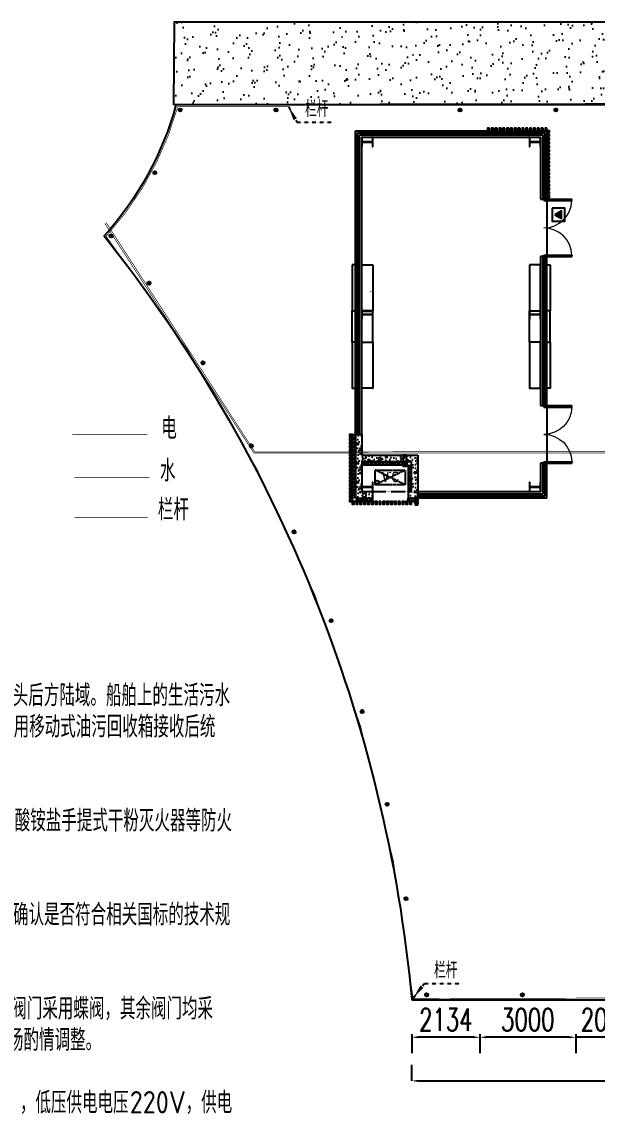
# Model space of a CAD drawing. Extents: x -89702 to 926017, y -610001 to -56924.
# Drawn here: x 417968 to 435988, y -134300 to -100125 of the extents above; entities that cross this region are included whole.
import ezdxf
from ezdxf.enums import TextEntityAlignment as Align

# ---------------------------------------------------------------- set-up
doc = ezdxf.new("R2010")
doc.units = 0
doc.header["$LTSCALE"] = 10
doc.header["$MEASUREMENT"] = 0
for name, pattern in [('ACAD_ISO14W100', [24, 12, -3, 0, -3, 0, -3, 0, -3]), ('CENTERX2', [4, 2.5, -0.5, 0.5, -0.5]), ('DASH', [0.35, 0.25, -0.1])]:
    doc.linetypes.add(name, pattern=pattern)
for name, color, linetype in [('0ＪＺ－面层线', 151, 'Continuous'), ('A_SMAL', 190, 'Continuous'), ('A_STAIR', 2, 'Continuous'), ('COLUMN', 9, 'Continuous'), ('CURTWALL', 4, 'Continuous'), ('DIM_LEAD', 3, 'Continuous'), ('DIM_SYMB', 3, 'Continuous'), ('L-TEXT文字标注', 7, 'Continuous'), ('PUB_HATCH', 8, 'Continuous'), ('PUB_STRM', 4, 'Continuous'), ('PUB_TEXT', 7, 'Continuous'), ('REDL-CTRL', 6, 'DASH'), ('SURFACE', 6, 'Continuous'), ('W-PLASTIC_RAILINGS塑木栏杆', 6, 'Continuous'), ('W-REVETMENT驳岸', 251, 'Continuous'), ('W-STEEL_FRAME钢架', 3, 'Continuous'), ('WALL', 9, 'Continuous'), ('WINDOW', 4, 'Continuous'), ('消防救援标志', 1, 'Continuous')]:
    doc.layers.add(name, color=color, linetype=linetype)
doc.styles.add('_SIMPLEX', font='SIMPLEX.shx', dxfattribs={"width": 0.7, "bigfont": 'hzdx.shx'})
doc.styles.add('_TCH_DIM', font='SIMPLEX', dxfattribs={"bigfont": 'GBCBIG'})
doc.styles.get("Standard").update_dxf_attribs({"font": 'gbenor.shx', "bigfont": 'gbcbig.shx'})
doc.styles.add('STANDARD_T3', font='simplex.shx', dxfattribs={"width": 0.7, "bigfont": 'gbcbig.shx'})
doc.linetypes.add('FENCELINE2', pattern='A,0.25,-0.1,[132,ltypeshp.shx,S=0.1,R=0,X=-0.1,Y=0],-0.1,1', length=1.45)
doc.dimstyles.new('W&&200', dxfattribs={"dimtxt": 700, "dimasz": 200, "dimexe": 500, "dimexo": 600, "dimgap": 200, "dimtad": 1, "dimdec": 0, "dimzin": 0, "dimdsep": 46, "dimtxsty": 'STANDARD_T3', "dimcen": 0.09, "dimclrd": 1, "dimclre": 1, "dimclrt": 7, "dimazin": 2, "dimtfac": 1, "dimtdec": 0, "dimtix": 1, "dimtmove": 2, "dimatfit": 3, "dimfxl": 0, "dimtolj": 1, "dimtzin": 0, "dimarcsym": 0})
pattern_1 = [(45, (-84777.5, -6858.65), (-88.38835, 88.38835), []), (45, (-84718.58, -6858.65), (-88.38835, 88.38835), [])]
pattern_2 = [(0, (-84600.5, -7041.65), (300, 600), [0, -600]), (0, (-84951.5, -7122.65), (300, 600), [0, -600]), (0, (-84756.5, -7128.65), (300, 600), [0, -600]), (0, (-84543.5, -6951.65), (300, 600), [0, -600]), (0, (-84792.5, -7158.65), (300, 600), [0, -600]), (0, (-84483.5, -6573.65), (300, 600), [0, -600]), (0, (-84666.5, -6621.65), (300, 600), [0, -600]), (0, (-84570.5, -6696.65), (300, 600), [0, -600]), (0, (-85059.5, -6708.65), (300, 600), [0, -600]), (0, (-84765.5, -6735.65), (300, 600), [0, -600]), (0, (-84879.5, -6888.65), (300, 600), [0, -600]), (0, (-84873.5, -7113.65), (300, 600), [0, -600]), (0, (-84648.5, -7137.65), (300, 600), [0, -600]), (0, (-84483.5, -6873.65), (300, 600), [0, -600]), (0, (-85044.5, -6966.65), (300, 600), [0, -600]), (0, (-84993.5, -6864.65), (300, 600), [0, -600]), (0, (-84759.5, -6906.65), (300, 600), [0, -600]), (0, (-84843.5, -6993.65), (300, 600), [0, -600]), (0, (-84891.5, -6795.65), (300, 600), [0, -600]), (0, (-84816.5, -6570.65), (300, 600), [0, -600]), (0, (-85020.5, -7092.65), (300, 600), [0, -600]), (0, (-84690.5, -6693.65), (300, 600), [0, -600]), (0, (-84969.5, -6684.65), (300, 600), [0, -600]), (0, (-85017.5, -6606.65), (300, 600), [0, -600]), (130.601294, (-84520.36, -6761.512), (-1499.999983, 1800.000008), [26.3416, -11037.111]), (18.43495, (-84563.22, -6750.08), (1499.99999, 600), [27.1052, -3767.628]), (90, (-84563.22, -6775.8), (300, 600), [25.7143, -1174.2857]), (161.56505, (-84537.5, -6784.37), (-1500.00001, 599.99996), [27.1052, -3767.628]), (53.1301, (-84537.5, -6784.37), (300, 600), [28.5714, -2971.4285]), (135, (-84514.65, -7090.08), (-300.00004, 599.99996), [24.2437, -1672.8126]), (45, (-84548.93, -7090.08), (300, 600), [24.2437, -1672.8126]), (135, (-84531.8, -7107.23), (-300.00004, 599.99996), [24.2437, -1672.8126]), (45, (-84531.8, -7107.23), (300, 600), [24.2437, -1672.8126]), (116.56505, (-84803.2, -6687.2), (-5e-05, 1200), [31.944, -638.8765]), (180, (-84817.5, -6658.65), (-300, 600), [34.2857, -565.7142]), (63.43495, (-84866.1, -6687.2), (3e-06, 1200), [31.944, -638.8765]), (116.56505, (-84851.8, -6715.8), (-5e-05, 1200), [31.944, -638.8765]), (0, (-84851.8, -6715.8), (300, 600), [34.2857, -565.7142]), (63.43495, (-84817.5, -6715.8), (3e-06, 1200), [31.944, -638.8765]), (107.102728, (-84577.504, -6890.083), (-899.9999656, 3000.000005), [38.8613, -16282.9025]), (143.972626, (-84588.933, -6852.94), (-5699.999928, 4199.999995), [38.8613, -8122.02]), (180, (-84620.36, -6830.1), (-300, 600), [37.143, -562.857]), (36.027373, (-84688.933, -6852.94), (5699.999958, 4199.999955), [38.8613, -8122.02]), (71.56505, (-84700.36, -6887.23), (900, 2999.99999), [36.1403, -3758.5928]), (107.102728, (-84688.933, -6924.37), (-899.9999656, 3000.000005), [38.8613, -16282.9025]), (143.972626, (-84657.504, -6947.226), (-5699.999928, 4199.999995), [38.8613, -8122.02]), (0, (-84657.5, -6947.2), (300, 600), [37.143, -562.857]), (36.027373, (-84620.36, -6947.226), (5699.999958, 4199.999955), [38.8613, -8122.02]), (71.56505, (-84588.93, -6924.37), (900, 2999.99999), [36.1403, -3758.5928]), (150.25512, (-84571.79, -6610.08), (-900, 599.99999), [23.035, -4814.3196]), (90, (-84591.8, -6621.5), (300, 600), [22.857, -1177.1427]), (29.74488, (-84591.79, -6621.51), (900, 600), [23.035, -4814.3196]), (116.56505, (-84711.8, -7035.8), (-5e-05, 1200), [31.944, -638.8765]), (168.69007, (-84726.075, -7007.226), (-2700.000002, 599.999985), [29.1373, -6089.6855]), (41.185925, (-84777.504, -7021.512), (7499.999955, 6599.999942), [30.372, -12725.802]), (90, (-84777.5, -7050.08), (300, 600), [28.5714, -1171.4285]), (138.814074, (-84754.647, -7070.083), (-7499.999867, 6600.000042), [30.372, -12725.802]), (16.699244, (-84754.647, -7070.083), (9899.9999255, 2999.999969), [29.8295, -12498.5375]), (60.945396, (-84726.075, -7061.512), (299.999999, 599.999995), [29.416, -12325.3395]), (109.983106, (-84963.218, -6784.37), (-1500.000006, 4199.999989), [33.442, -14012.1975]), (155.556045, (-84974.647, -6752.94), (-3900.000015, 1799.9999626), [34.523, -14465.1315]), (24.443955, (-85037.504, -6752.94), (3900.000002, 1799.999991), [34.523, -14465.1315]), (70.016893, (-85048.933, -6784.37), (1500.0000045, 4199.9999896), [33.442, -14012.1975]), (109.983106, (-85037.504, -6815.798), (-1500.000006, 4199.999989), [33.442, -14012.1975]), (160.01689, (-85006.075, -6827.226), (-1500, 599.999973), [33.442, -6989.3775]), (19.983107, (-85006.075, -6827.226), (1499.999992, 600), [33.442, -6989.3775]), (70.016893, (-84974.647, -6815.798), (1500.0000045, 4199.9999896), [33.442, -14012.1975]), (122.00538, (-84740.36, -6838.655), (-300.00004, 599.99997), [26.9542, -5633.434]), (18.43495, (-84780.36, -6824.37), (1499.99999, 600), [27.1052, -3767.628]), (90, (-84780.36, -6850.08), (300, 600), [25.7143, -1174.2857]), (161.56505, (-84754.65, -6858.655), (-1500.00001, 599.99996), [27.1052, -3767.628]), (54.46232, (-84754.647, -6858.655), (2099.999997, 2999.999996), [24.578, -10298.2115]), (116.56505, (-84914.65, -6984.37), (-5e-05, 1200), [31.944, -638.8765]), (180, (-84928.93, -6955.8), (-300, 600), [31.4286, -568.5714]), (59.036243, (-84977.504, -6984.37), (300, 599.999997), [33.3197, -6963.822]), (120.963756, (-84960.36, -7012.94), (-300.00004, 599.999972), [33.3197, -6963.822]), (0, (-84960.36, -7012.94), (300, 600), [31.4286, -568.5714]), (63.43495, (-84928.93, -7012.94), (3e-06, 1200), [31.944, -638.8765])]

# ---------------------------------------------------------------- blocks, each defined once
blk = doc.blocks.new('dimaideng')
for p, q in [((564094, -312860), (564168, -312927)), ((564165, -312857), (564096, -312930))]:
    blk.add_line(p, q)
blk.add_circle((564131, -312893), 50)
blk = doc.blocks.new('*U1232')
blk.add_blockref('dimaideng', (-564131, 312893))
blk = doc.blocks.new('*U1233')
at = {"color": 0, "linetype": 'ByBlock', "lineweight": -2, "transparency": 16777216}
for p in [(0, 3000), (0, 0)]:
    blk.add_blockref('*U1232', p, dxfattribs=at)
blk = doc.blocks.new('*U1236')
at = {"rotation": 268.3344565354122}
blk.add_blockref('dimaideng', (332231, 554781), dxfattribs=at)
blk = doc.blocks.new('*U1237')
at = {"color": 0, "linetype": 'ByBlock', "lineweight": -2, "transparency": 16777216}
for p, rotation in [((588036, -294132), 122.0978877411759), ((589545, -296724), 118.2938447066023), ((590878, -299411), 114.4898016720288), ((592030, -302181), 110.6857586374553), ((592996, -305020), 106.8817156028818), ((593771, -307918), 103.0776725683084), ((594353, -310860), 99.27362953373485), ((594737, -313835), 95.4695864991613)]:
    blk.add_blockref('*U1236', p, dxfattribs=dict(at, rotation=rotation))
blk = doc.blocks.new('*U1238')
at = {"rotation": 342.2776238431168}
blk.add_blockref('dimaideng', (-442054, 469704), dxfattribs=at)
blk = doc.blocks.new('*U1239')
at = {"color": 0, "linetype": 'ByBlock', "lineweight": -2, "transparency": 16777216}
for p, rotation in [((586515, -288079), 61.81616940258841), ((585141, -290040), 48.15472043347131)]:
    blk.add_blockref('*U1238', p, dxfattribs=dict(at, rotation=rotation))
blk = doc.blocks.new('*U1240')
at = {"rotation": 47.50915548798444}
blk.add_blockref('dimaideng', (-611778, -204631), dxfattribs=at)
blk = doc.blocks.new('*U1241')
at = {"color": 0, "linetype": 'ByBlock', "lineweight": -2, "transparency": 16777216}
for p in [(0, 0), (3000, 0)]:
    blk.add_blockref('*U1240', p, dxfattribs=at)
blk = doc.blocks.new('*U1224')
at = {"rotation": 47.50915548798444}
blk.add_blockref('dimaideng', (-611778, -204631), dxfattribs=at)
blk = doc.blocks.new('*U1225')
at = {"color": 0, "linetype": 'ByBlock', "lineweight": -2, "transparency": 16777216}
for p in [(0, 0), (3000, 0)]:
    blk.add_blockref('*U1224', p, dxfattribs=at)
blk = doc.blocks.new('消防救援窗标识')
at = {"layer": '消防救援标志'}
h = blk.add_hatch(color=98, dxfattribs=at)
h.dxf.hatch_style = 1
h.paths.add_polyline_path([(200, -80), (320, -288), (80, -288)])
blk.add_lwpolyline([(0, 0), (400, 0), (400, -400), (0, -400)], close=True, dxfattribs=at)
blk.add_lwpolyline([(200, -80), (320, -288), (80, -288), (200, -80)], dxfattribs=at)
blk = doc.blocks.new('1ac')
at = {"layer": 'A_SMAL', "linetype": 'DASH'}
for p, q in [((349525, -404975), (350700, -405550)), ((350700, -404975), (349525, -405550))]:
    blk.add_line(p, q, dxfattribs=at)
blk.add_lwpolyline([(349525, -404975), (349525, -405550), (350700, -405550), (350700, -404975)], close=True, dxfattribs=at)
at = {"layer": 'A_SMAL', "style": '_SIMPLEX', "width": 0.8}
blk.add_text('A.C', height=375, dxfattribs=at).set_placement((350449, -405280), align=Align.MIDDLE_RIGHT)
blk = doc.blocks.new('$DorLib2D$00000002')
for p, q in [((-0.5, 0), (-0.5, 0.4875)), ((-0.475, 0.4875), (-0.5, 0.4875)), ((-0.475, 0), (-0.475, 0.4875)), ((0.475, 0), (0.475, 0.4875)), ((0.475, 0.4875), (0.5, 0.4875)), ((0.5, 0), (0.5, 0.4875)), ((-0.5, 0), (-0.475, 0)), ((0.5, 0), (0.475, 0))]:
    blk.add_line(p, q)
at = {"lineweight": 13}
for centre, start, end in [((-0.4875, 0), 0, 88.53072), ((0.4875, 0), 91.46928, 180)]:
    blk.add_arc(centre, 0.4875, start, end, dxfattribs=at)
blk = doc.blocks.new('$LinePat$保温层')
at = {"color": 0}
for p, q in [((24, -24), (24, -56)), ((72, -56), (72, -24))]:
    blk.add_line(p, q, dxfattribs=at)
for centre, start, end in [((96, -24), 90, 180), ((0, -24), 0, 90), ((48, -56), 180, 0)]:
    blk.add_arc(centre, 24, start, end, dxfattribs=at)
blk = doc.blocks.new('房子')
at = {"layer": 'PUB_HATCH'}
h = blk.add_hatch(dxfattribs=at)
h.set_pattern_fill('加气混凝土', color=256, scale=50, style=0)
h.set_pattern_definition(pattern_2)
h.paths.add_polyline_path([(1250, 5867), (1250, 6000), (0, 6000), (200, 5800), (1150, 5800)])
h = blk.add_hatch(dxfattribs=at)
h.set_pattern_fill('加气混凝土', color=256, scale=50, style=0)
h.set_pattern_definition(pattern_2)
h.paths.add_polyline_path([(0, 6000), (0, 5450), (200, 5450), (200, 5800)])
h = blk.add_hatch(dxfattribs=at)
h.set_pattern_fill('加气混凝土', color=256, scale=50, style=0)
h.set_pattern_definition(pattern_2)
h.paths.add_polyline_path([(1250, 5867), (1150, 5800), (1150, 4250), (1350, 4050), (1350, 5800)])
h = blk.add_hatch(dxfattribs=at)
h.set_pattern_fill('加气混凝土', color=256, scale=50, style=0)
h.set_pattern_definition(pattern_2)
h.paths.add_polyline_path([(2000, 6000), (1250, 6000), (1250, 5867), (1350, 5800), (2000, 5800)])
h = blk.add_hatch(dxfattribs=at)
h.set_pattern_fill('金属', color=2, scale=50, style=0)
h.set_pattern_definition(pattern_1)
h.paths.add_polyline_path([(200, 5450), (500, 5450), (500, 5462), (359, 5462), (354, 5467), (354, 5783), (359, 5788), (500, 5788), (500, 5800), (200, 5800), (200, 5788), (341, 5788), (346, 5783), (346, 5467), (341, 5462), (200, 5462)])
h = blk.add_hatch(dxfattribs=at)
h.set_pattern_fill('金属', color=2, scale=50, style=0)
h.set_pattern_definition(pattern_1)
h.paths.add_polyline_path([(5600, 5450), (5900, 5450), (5900, 5462), (5759, 5462), (5754, 5467), (5754, 5783), (5759, 5788), (5900, 5788), (5900, 5800), (5600, 5800), (5600, 5788), (5741, 5788), (5746, 5783), (5746, 5467), (5741, 5462), (5600, 5462)])
h = blk.add_hatch(dxfattribs=at)
h.set_pattern_fill('金属', color=2, scale=50, style=0)
h.set_pattern_definition(pattern_1)
h.paths.add_polyline_path([(11000, 5450), (11300, 5450), (11300, 5462), (11159, 5462), (11154, 5467), (11154, 5783), (11159, 5788), (11300, 5788), (11300, 5800), (11000, 5800), (11000, 5788), (11141, 5788), (11146, 5783), (11146, 5467), (11141, 5462), (11000, 5462)])
h = blk.add_hatch(dxfattribs=at)
h.set_pattern_fill('加气混凝土', color=256, scale=50, style=0)
h.set_pattern_definition(pattern_2)
h.paths.add_polyline_path([(200, 4250), (200, 4350), (0, 4350), (0, 4050)])
h = blk.add_hatch(dxfattribs=at)
h.set_pattern_fill('加气混凝土', color=256, scale=50, style=0)
h.set_pattern_definition(pattern_2)
h.paths.add_polyline_path([(1350, 4050), (1150, 4250), (200, 4250), (0, 4050)])
h = blk.add_hatch(dxfattribs=at)
h.set_pattern_fill('金属', color=2, scale=50, style=0)
h.set_pattern_definition(pattern_1)
h.paths.add_polyline_path([(200, 200), (500, 200), (500, 212), (359, 212), (354, 217), (354, 533), (359, 538), (500, 538), (500, 550), (200, 550), (200, 538), (341, 538), (346, 533), (346, 217), (341, 212), (200, 212)])
h = blk.add_hatch(dxfattribs=at)
h.set_pattern_fill('金属', color=2, scale=50, style=0)
h.set_pattern_definition(pattern_1)
h.paths.add_polyline_path([(5600, 200), (5900, 200), (5900, 212), (5759, 212), (5754, 217), (5754, 533), (5759, 538), (5900, 538), (5900, 550), (5600, 550), (5600, 538), (5741, 538), (5746, 533), (5746, 217), (5741, 212), (5600, 212)])
h = blk.add_hatch(dxfattribs=at)
h.set_pattern_fill('金属', color=2, scale=50, style=0)
h.set_pattern_definition(pattern_1)
h.paths.add_polyline_path([(11300, 200), (11300, 212), (11159, 212), (11154, 217), (11154, 533), (11159, 538), (11300, 538), (11300, 550), (11000, 550), (11000, 538), (11141, 538), (11146, 533), (11146, 217), (11141, 212), (11000, 212), (11000, 200)])
at = {"layer": '0ＪＺ－面层线', "color": 11, "ltscale": 0.5}
for points in [[(-100, 6100), (-40, 6100), (-40, 6180), (-100, 6180)], [(20, 6100), (80, 6100), (80, 6180), (20, 6180)], [(140, 6100), (200, 6100), (200, 6180), (140, 6180)], [(260, 6100), (320, 6100), (320, 6180), (260, 6180)], [(380, 6100), (440, 6100), (440, 6180), (380, 6180)], [(500, 6100), (560, 6100), (560, 6180), (500, 6180)], [(620, 6100), (680, 6100), (680, 6180), (620, 6180)], [(740, 6100), (800, 6100), (800, 6180), (740, 6180)], [(860, 6100), (920, 6100), (920, 6180), (860, 6180)], [(980, 6100), (1040, 6100), (1040, 6180), (980, 6180)], [(1100, 6100), (1160, 6100), (1160, 6180), (1100, 6180)], [(1220, 6100), (1280, 6100), (1280, 6180), (1220, 6180)], [(1340, 6100), (1400, 6100), (1400, 6180), (1340, 6180)], [(1460, 6100), (1520, 6100), (1520, 6180), (1460, 6180)], [(1580, 6100), (1640, 6100), (1640, 6180), (1580, 6180)], [(1700, 6100), (1760, 6100), (1760, 6180), (1700, 6180)], [(1820, 6100), (1880, 6100), (1880, 6180), (1820, 6180)], [(1940, 6100), (2000, 6100), (2000, 6180), (1940, 6180)], [(-100, 6040), (-100, 6100), (-180, 6100), (-180, 6040)], [(-100, 5920), (-100, 5980), (-180, 5980), (-180, 5920)], [(-100, 5800), (-100, 5860), (-180, 5860), (-180, 5800)], [(-100, 5680), (-100, 5740), (-180, 5740), (-180, 5680)], [(-100, 5560), (-100, 5620), (-180, 5620), (-180, 5560)], [(-100, 5440), (-100, 5500), (-180, 5500), (-180, 5440)], [(-100, 5320), (-100, 5380), (-180, 5380), (-180, 5320)], [(-100, 5200), (-100, 5260), (-180, 5260), (-180, 5200)], [(-100, 5080), (-100, 5140), (-180, 5140), (-180, 5080)], [(-100, 4960), (-100, 5020), (-180, 5020), (-180, 4960)], [(-100, 4840), (-100, 4900), (-180, 4900), (-180, 4840)], [(-100, 4720), (-100, 4780), (-180, 4780), (-180, 4720)], [(-100, 4600), (-100, 4660), (-180, 4660), (-180, 4600)], [(-100, 4480), (-100, 4540), (-180, 4540), (-180, 4480)], [(-100, 4360), (-100, 4420), (-180, 4420), (-180, 4360)], [(-100, 4240), (-100, 4300), (-180, 4300), (-180, 4240)], [(11580, 1800), (11580, 1860), (11500, 1860), (11500, 1800)], [(11580, 1680), (11580, 1740), (11500, 1740), (11500, 1680)], [(11580, 1560), (11580, 1620), (11500, 1620), (11500, 1560)], [(11580, 1440), (11580, 1500), (11500, 1500), (11500, 1440)], [(11580, 1320), (11580, 1380), (11500, 1380), (11500, 1320)], [(11580, 1200), (11580, 1260), (11500, 1260), (11500, 1200)], [(11580, 1080), (11580, 1140), (11500, 1140), (11500, 1080)], [(11580, 960), (11580, 1020), (11500, 1020), (11500, 960)], [(11580, 840), (11580, 900), (11500, 900), (11500, 840)], [(11580, 720), (11580, 780), (11500, 780), (11500, 720)], [(11580, 600), (11580, 660), (11500, 660), (11500, 600)], [(11580, 480), (11580, 540), (11500, 540), (11500, 480)], [(11580, 360), (11580, 420), (11500, 420), (11500, 360)], [(11440, -80), (11500, -80), (11500, 0), (11440, 0)], [(11580, 240), (11580, 300), (11500, 300), (11500, 240)], [(11580, 120), (11580, 180), (11500, 180), (11500, 120)], [(11580, 0), (11580, 60), (11500, 60), (11500, 0)], [(9400, -80), (9460, -80), (9460, 0), (9400, 0)], [(9520, -80), (9580, -80), (9580, 0), (9520, 0)], [(9640, -80), (9700, -80), (9700, 0), (9640, 0)], [(9760, -80), (9820, -80), (9820, 0), (9760, 0)], [(9880, -80), (9940, -80), (9940, 0), (9880, 0)], [(10000, -80), (10060, -80), (10060, 0), (10000, 0)], [(10120, -80), (10180, -80), (10180, 0), (10120, 0)], [(10240, -80), (10300, -80), (10300, 0), (10240, 0)], [(10360, -80), (10420, -80), (10420, 0), (10360, 0)], [(10480, -80), (10540, -80), (10540, 0), (10480, 0)], [(10600, -80), (10660, -80), (10660, 0), (10600, 0)], [(10720, -80), (10780, -80), (10780, 0), (10720, 0)], [(10840, -80), (10900, -80), (10900, 0), (10840, 0)], [(10960, -80), (11020, -80), (11020, 0), (10960, 0)], [(11080, -80), (11140, -80), (11140, 0), (11080, 0)], [(11200, -80), (11260, -80), (11260, 0), (11200, 0)], [(11320, -80), (11380, -80), (11380, 0), (11320, 0)]]:
    blk.add_lwpolyline(points, close=True, dxfattribs=at)
at = {"layer": '0ＪＺ－面层线', "ltscale": 0.5}
for points in [[(4889, 6100), (3450, 6100), (3450, 6000), (4889, 6000)], [(7303, 6100), (5865, 6100), (5865, 6000), (7303, 6000)], [(4889, 5450), (3450, 5450), (3450, 5800), (4889, 5800)], [(7303, 5450), (5865, 5450), (5865, 5800), (7303, 5800)], [(4889, 550), (3450, 550), (3450, 200), (4889, 200)], [(7303, 550), (5865, 550), (5865, 200), (7303, 200)], [(4889, -100), (3450, -100), (3450, 0), (4889, 0)], [(7303, -100), (5865, -100), (5865, 0), (7303, 0)]]:
    blk.add_lwpolyline(points, close=True, dxfattribs=at)
at = {"layer": '0ＪＺ－面层线', "color": 11, "ltscale": 0.5}
for points in [[(4889, 6100), (5865, 6100), (5865, 6000)], [(4889, 5450), (5865, 5450), (5865, 5800)], [(4889, 550), (5865, 550), (5865, 200)], [(4889, -100), (5865, -100), (5865, 0)]]:
    blk.add_lwpolyline(points, dxfattribs=at)
at = {"layer": 'COLUMN', "color": 2}
for p, q in [((500, 5800), (200, 5800)), ((200, 5800), (200, 5788)), ((200, 5788), (341, 5788)), ((341, 5788), (346, 5783)), ((346, 5783), (346, 5467)), ((354, 5783), (359, 5788)), ((354, 5467), (354, 5783)), ((359, 5788), (500, 5788)), ((500, 5788), (500, 5800)), ((5900, 5800), (5600, 5800)), ((5600, 5800), (5600, 5788)), ((5600, 5788), (5741, 5788)), ((5741, 5788), (5746, 5783)), ((5746, 5783), (5746, 5467)), ((5754, 5783), (5759, 5788)), ((5754, 5467), (5754, 5783)), ((5759, 5788), (5900, 5788)), ((5900, 5788), (5900, 5800)), ((11300, 5800), (11000, 5800)), ((11000, 5800), (11000, 5788)), ((11000, 5788), (11141, 5788)), ((11141, 5788), (11146, 5783)), ((11146, 5783), (11146, 5467)), ((11154, 5783), (11159, 5788)), ((11154, 5467), (11154, 5783)), ((11159, 5788), (11300, 5788)), ((11300, 5788), (11300, 5800)), ((341, 5462), (200, 5462)), ((200, 5462), (200, 5450)), ((200, 5450), (500, 5450)), ((346, 5467), (341, 5462)), ((359, 5462), (354, 5467)), ((500, 5462), (359, 5462)), ((500, 5450), (500, 5462)), ((5741, 5462), (5600, 5462)), ((5600, 5462), (5600, 5450)), ((5600, 5450), (5900, 5450)), ((5746, 5467), (5741, 5462)), ((5759, 5462), (5754, 5467)), ((5900, 5462), (5759, 5462)), ((5900, 5450), (5900, 5462)), ((11141, 5462), (11000, 5462)), ((11000, 5462), (11000, 5450)), ((11000, 5450), (11300, 5450)), ((11146, 5467), (11141, 5462)), ((11159, 5462), (11154, 5467)), ((11300, 5462), (11159, 5462)), ((11300, 5450), (11300, 5462)), ((500, 550), (200, 550)), ((200, 550), (200, 538)), ((200, 538), (341, 538)), ((341, 538), (346, 533)), ((346, 533), (346, 217)), ((354, 533), (359, 538)), ((354, 217), (354, 533)), ((359, 538), (500, 538)), ((500, 538), (500, 550)), ((5900, 550), (5600, 550)), ((5600, 550), (5600, 538)), ((5600, 538), (5741, 538)), ((5741, 538), (5746, 533)), ((5746, 533), (5746, 217)), ((5754, 533), (5759, 538)), ((5754, 217), (5754, 533)), ((5759, 538), (5900, 538)), ((5900, 538), (5900, 550)), ((11300, 550), (11000, 550)), ((11000, 550), (11000, 538)), ((11000, 538), (11141, 538)), ((11141, 538), (11146, 533)), ((11146, 533), (11146, 217)), ((11154, 533), (11159, 538)), ((11154, 217), (11154, 533)), ((11159, 538), (11300, 538)), ((11300, 538), (11300, 550)), ((341, 212), (200, 212)), ((200, 212), (200, 200)), ((200, 200), (500, 200)), ((346, 217), (341, 212)), ((359, 212), (354, 217)), ((500, 212), (359, 212)), ((500, 200), (500, 212)), ((5741, 212), (5600, 212)), ((5600, 212), (5600, 200)), ((5600, 200), (5900, 200)), ((5746, 217), (5741, 212)), ((5759, 212), (5754, 217)), ((5900, 212), (5759, 212)), ((5900, 200), (5900, 212)), ((11141, 212), (11000, 212)), ((11000, 212), (11000, 200)), ((11000, 200), (11300, 200)), ((11146, 217), (11141, 212)), ((11159, 212), (11154, 217)), ((11300, 212), (11159, 212)), ((11300, 200), (11300, 212))]:
    blk.add_line(p, q, dxfattribs=at)
at = {"layer": 'CURTWALL'}
for p, q in [((2000, 6000), (5750, 6000)), ((2000, 5933), (5750, 5933)), ((2000, 5867), (5750, 5867)), ((5750, 6000), (11500, 6000)), ((5750, 5933), (11433, 5933)), ((5750, 5867), (11367, 5867)), ((11367, 5867), (11367, 133)), ((11433, 5933), (11433, 67)), ((11500, 6000), (11500, 0)), ((2000, 5800), (5750, 5800)), ((5750, 5800), (11300, 5800)), ((11300, 5800), (11300, 200)), ((0, 0), (0, 4050)), ((0, 4050), (200, 4050)), ((67, 67), (67, 4050)), ((133, 133), (133, 4050)), ((200, 200), (200, 4050)), ((0, 0), (1100, 0)), ((1100, 67), (67, 67)), ((1100, 133), (133, 133)), ((1100, 200), (200, 200)), ((1100, 0), (1100, 200)), ((7560, 200), (2900, 200)), ((2900, 200), (2900, 0)), ((7560, 133), (2900, 133)), ((7560, 67), (2900, 67)), ((2900, 0), (7560, 0)), ((7560, 0), (7560, 200)), ((11300, 200), (9360, 200)), ((9360, 200), (9360, 0)), ((11367, 133), (9360, 133)), ((11433, 67), (9360, 67)), ((9360, 0), (11500, 0))]:
    blk.add_line(p, q, dxfattribs=at)
blk.add_lwpolyline([(1350, 4400), (1350, 4500), (1000, 4500), (1000, 4400)], close=True, dxfattribs=at)
at = {"layer": 'DIM_SYMB'}
for p, q in [((-150, 4015), (-150, 4165)), ((-225, 4090), (-75, 4090))]:
    blk.add_line(p, q, dxfattribs=at)
at = {"layer": 'DIM_SYMB', "const_width": 20}
for points in [[(416, 6188, 1), (404, 6172, 1)], [(-190, 5727, 1), (-182, 5709, 1)], [(6467, 5507, 1), (6467, 5527, 1)]]:
    blk.add_lwpolyline(points, format="xyb", close=True, dxfattribs=at)
at = {"layer": 'PUB_STRM'}
for points in [[(-100, 4050), (-100, 4130), (-200, 4130), (-200, 4050)], [(-106, 4056), (-106, 4124), (-194, 4124), (-194, 4056)]]:
    blk.add_lwpolyline(points, close=True, dxfattribs=at)
blk.add_circle((505, 5325), 55, dxfattribs=at)
at = {"layer": 'SURFACE'}
for p, q in [((1250, 6100), (-100, 6100)), ((-100, 5450), (-100, 6100)), ((2000, 6100), (1250, 6100)), ((2000, 6100), (2000, 6000)), ((1050, 5800), (1050, 4350)), ((-100, 5450), (0, 5450)), ((-100, 4350), (0, 4350)), ((-100, 4050), (-100, 4350)), ((1050, 4350), (200, 4350)), ((0, 4050), (-100, 4050))]:
    blk.add_line(p, q, dxfattribs=at)
at = {"layer": 'WALL'}
for p, q in [((1250, 6000), (0, 6000)), ((0, 6000), (0, 5450)), ((2000, 6000), (1250, 6000)), ((2000, 5800), (2000, 6000)), ((1150, 5800), (200, 5800)), ((200, 5450), (200, 5800)), ((1150, 5800), (1150, 4250)), ((2000, 5800), (1350, 5800)), ((1350, 5800), (1350, 4050)), ((5850, 5788), (5850, 5625)), ((5850, 5625), (5850, 5462)), ((0, 5450), (200, 5450)), ((200, 4350), (0, 4350)), ((0, 4350), (0, 4050)), ((200, 4250), (200, 4350)), ((1150, 4250), (200, 4250)), ((1350, 4050), (0, 4050))]:
    blk.add_line(p, q, dxfattribs=at)
at = {"layer": 'WALL', "color": 2}
for p, q in [((5750, 375), (5750, 375)), ((5750, 287), (5750, 287)), ((5750, 200), (5750, 200))]:
    blk.add_line(p, q, dxfattribs=at)
at = {"layer": 'WINDOW', "linetype": 'DASH'}
for p, q in [((-100, 5450), (-100, 4350)), ((200, 4350), (200, 5450))]:
    blk.add_line(p, q, dxfattribs=at)
at = {"layer": 'WINDOW'}
for p, q in [((2900, 0), (1100, 0)), ((9360, 0), (7560, 0))]:
    blk.add_line(p, q, dxfattribs=at)
at = {"layer": 'A_SMAL', "xscale": -0.8, "yscale": 0.8, "zscale": 0.8, "rotation": 90.00155752359089}
blk.add_blockref('1ac', (-323563, 284996), dxfattribs=at)
at = {"layer": 'A_STAIR', "color": 1, "xscale": -1}
blk.add_blockref('消防救援窗标识', (9073, -162), dxfattribs=at)
at = {"layer": 'SURFACE', "yscale": 1.24999999968567, "zscale": 1.24999999968567}
for p, xscale, rotation in [((-100, 5862), 1.432291666368291, 90.00000000000152), ((-100, 5725), 1.432291666368291, 90.00000000000152), ((125, 6000), 1.30208333306231, 180.0000000000053), ((250, 6000), 1.30208333306231, 180.0000000000053), ((375, 6000), 1.30208333306231, 180.0000000000053), ((500, 6000), 1.30208333306231, 180.0000000000053), ((625, 6000), 1.30208333306231, 180.0000000000053), ((750, 6000), 1.30208333306231, 180.0000000000053), ((875, 6000), 1.30208333306231, 180.0000000000053), ((1000, 6000), 1.30208333306231, 180.0000000000053), ((1125, 6000), 1.30208333306231, 180.0000000000053), ((1250, 6000), 1.30208333306231, 180.0000000000053), ((1375, 6000), 1.302083333062144, 180.000000000001), ((1500, 6000), 1.302083333062144, 180.000000000001), ((1625, 6000), 1.302083333062144, 180.000000000001), ((1750, 6000), 1.302083333062144, 180.000000000001), ((1875, 6000), 1.302083333062144, 180.000000000001), ((2000, 6000), 1.302083333062144, 180.000000000001), ((-100, 5587), 1.432291666368291, 90.00000000000152), ((-100, 5450), 1.432291666368291, 90.00000000000152), ((1150, 5800), 1.258680555293245, 270), ((1150, 5679), 1.258680555293245, 270), ((1150, 5558), 1.258680555293245, 270), ((1150, 5437), 1.258680555293245, 270), ((1150, 5317), 1.258680555293245, 270), ((1150, 5196), 1.258680555293245, 270), ((1150, 5075), 1.258680555293245, 270), ((1150, 4954), 1.258680555293245, 270), ((1150, 4833), 1.258680555293245, 270), ((1150, 4712), 1.258680555293245, 270), ((1150, 4592), 1.258680555293245, 270), ((1150, 4471), 1.258680555293245, 270), ((-100, 4200), 1.562499999674807, 89.99999999999723), ((-100, 4050), 1.562499999674807, 89.99999999999723), ((321, 4250), 1.26488095211758, 180.0000000000017), ((443, 4250), 1.26488095211758, 180.0000000000017), ((564, 4250), 1.26488095211758, 180.0000000000017), ((686, 4250), 1.26488095211758, 180.0000000000017), ((807, 4250), 1.26488095211758, 180.0000000000017), ((929, 4250), 1.26488095211758, 180.0000000000017), ((1050, 4250), 1.26488095211758, 180.0000000000017)]:
    blk.add_blockref('$LinePat$保温层', p, dxfattribs=dict(at, xscale=xscale, rotation=rotation))
at = {"layer": 'WINDOW', "yscale": 1800, "rotation": 180}
for p, xscale, zscale in [((2000, 100), -1800, -1800), ((8460, 100), 1800, 1800)]:
    blk.add_blockref('$DorLib2D$00000002', p, dxfattribs=dict(at, xscale=xscale, zscale=zscale))
blk = doc.blocks.new('*D1420')
at = {"layer": 'Defpoints', "color": 0, "transparency": 16777216}
for p in [(435314, -130719), (435314, -131893), (437314, -131889)]:
    blk.add_point(p, dxfattribs=at)
at = {"layer": 'L-TEXT文字标注', "color": 1, "lineweight": -2, "transparency": 16777216}
for p, q in [((435114, -131893), (434914, -131893)), ((435314, -131793), (435314, -132393)), ((437314, -131893), (435314, -131893)), ((437314, -131893), (437314, -132393)), ((437514, -131893), (437714, -131893))]:
    blk.add_line(p, q, dxfattribs=at)
at = {"layer": 'L-TEXT文字标注', "color": 1, "transparency": 16777216}
for points in [[(435114, -131860), (435114, -131927), (435314, -131893)], [(437514, -131860), (437514, -131927), (437314, -131893)]]:
    blk.add_solid(points, dxfattribs=at)
at = {"layer": 'L-TEXT文字标注', "color": 7, "transparency": 16777216, "insert": (436314, -131343), "char_height": 700, "attachment_point": 5, "style": 'STANDARD_T3'}
blk.add_mtext('\\A1;2000', dxfattribs=at)
blk = doc.blocks.new('*D1421')
at = {"layer": 'Defpoints', "color": 0, "transparency": 16777216}
for p in [(432314, -130719), (435314, -130719), (432314, -131893)]:
    blk.add_point(p, dxfattribs=at)
at = {"layer": 'L-TEXT文字标注', "color": 1, "lineweight": -2, "transparency": 16777216}
for p, q in [((432314, -131793), (432314, -132393)), ((435114, -131893), (432514, -131893)), ((435314, -131793), (435314, -132393))]:
    blk.add_line(p, q, dxfattribs=at)
at = {"layer": 'L-TEXT文字标注', "color": 1, "transparency": 16777216}
for points in [[(432514, -131860), (432514, -131927), (432314, -131893)], [(435114, -131860), (435114, -131927), (435314, -131893)]]:
    blk.add_solid(points, dxfattribs=at)
at = {"layer": 'L-TEXT文字标注', "color": 7, "transparency": 16777216, "insert": (433814, -131343), "char_height": 700, "attachment_point": 5, "style": 'STANDARD_T3'}
blk.add_mtext('\\A1;3000', dxfattribs=at)
blk = doc.blocks.new('*D1418')
at = {"layer": 'Defpoints', "color": 0, "transparency": 16777216}
for p in [(430180, -130719), (432314, -130719), (430180, -131893)]:
    blk.add_point(p, dxfattribs=at)
at = {"layer": 'L-TEXT文字标注', "color": 1, "lineweight": -2, "transparency": 16777216}
for p, q in [((430180, -131793), (430180, -132393)), ((432114, -131893), (430380, -131893)), ((432314, -131793), (432314, -132393))]:
    blk.add_line(p, q, dxfattribs=at)
at = {"layer": 'L-TEXT文字标注', "color": 1, "transparency": 16777216}
for points in [[(430380, -131860), (430380, -131927), (430180, -131893)], [(432114, -131860), (432114, -131927), (432314, -131893)]]:
    blk.add_solid(points, dxfattribs=at)
at = {"layer": 'L-TEXT文字标注', "color": 7, "transparency": 16777216, "insert": (431247, -131343), "char_height": 700, "attachment_point": 5, "style": 'STANDARD_T3'}
blk.add_mtext('\\A1;2134', dxfattribs=at)
blk = doc.blocks.new('*D1417')
at = {"layer": 'Defpoints', "color": 0, "transparency": 16777216}
for p in [(464314, -132264), (430180, -133259), (464314, -133259)]:
    blk.add_point(p, dxfattribs=at)
at = {"layer": 'L-TEXT文字标注', "color": 1, "lineweight": -2, "transparency": 16777216}
for p, q in [((430180, -133259), (430180, -132759)), ((430380, -133259), (464114, -133259)), ((464314, -133159), (464314, -133759))]:
    blk.add_line(p, q, dxfattribs=at)
at = {"layer": 'L-TEXT文字标注', "color": 1, "transparency": 16777216}
for points in [[(430380, -133225), (430380, -133292), (430180, -133259)], [(464114, -133225), (464114, -133292), (464314, -133259)]]:
    blk.add_solid(points, dxfattribs=at)
at = {"layer": 'L-TEXT文字标注', "color": 7, "transparency": 16777216, "insert": (447247, -132709), "char_height": 700, "attachment_point": 5, "style": 'STANDARD_T3'}
blk.add_mtext('\\A1;34134', dxfattribs=at)

msp = doc.modelspace()

# ---------------------------------------------------------------- hatches: boundary and pattern name
at = {"layer": 'W-REVETMENT驳岸'}
h = msp.add_hatch(dxfattribs=at)
h.set_pattern_fill('碎沙', color=256, scale=300, angle=90)
h.set_pattern_definition([(127.5, (406489.1, -641583.3), (-734.11986, -24.0005), [0, -579.12, 0, -647.7, 0, -619.125]), (97.5, (406489.1, -641583.3), (-1075.2377, 674.285), [0, -312.42, 0, -521.97, 0, -200.025]), (57.5, (406489.1, -642051.95), (-2.1558, 1186.48856), [0, -190.5, 0, -685.8, 0, -895.35]), (47.5, (406489.1, -642052), (-334.394, 1145.3347), [0, -95.25, 0, -449.58, 0, -514.35])])
h.paths.add_polyline_path([(422749.9, -100125.1), (422733.9, -102719.7), (442054.3, -102685.6), (442054.3, -100125.1)])

# ---------------------------------------------------------------- linework, layer by layer
at = {"layer": 'DIM_LEAD', "linetype": 'ACAD_ISO14W100'}
for p, q in [((426316.6, -102776), (426577, -103258.9)), ((426577, -103258.9), (427685, -103258.9)), ((430227.4, -130669.5), (430575.1, -130207.7)), ((430575.1, -130207.7), (431725.4, -130207.7))]:
    msp.add_line(p, q, dxfattribs=at)
for points in [[(426316.6, -102776, 0, 120, 0), (426530.2, -103172.1, 0, 0, 0)], [(430227.4, -130669.5, 0, 120, 0), (430498, -130310, 0, 0, 0)]]:
    msp.add_lwpolyline(points, format="xyseb", dxfattribs=at)
at = {"layer": 'REDL-CTRL', "color": 2, "linetype": 'FENCELINE2', "ltscale": 0.1, "const_width": 20}
for points in [[(425239.1, -113618.9), (420565, -106430.7)], [(419545.2, -113029.1), (421899.3, -113026.7)], [(437117, -113618.9), (425239.1, -113618.9)]]:
    msp.add_lwpolyline(points, dxfattribs=at)
at = {"layer": 'REDL-CTRL', "color": 4, "linetype": 'CENTERX2', "ltscale": 0.1, "const_width": 20}
for points in [[(425262.9, -113582.4), (420606.9, -106403.5)], [(437117, -113568.9), (425262.9, -113582.4)], [(419607.8, -114377.8), (421961.8, -114375.5)]]:
    msp.add_lwpolyline(points, dxfattribs=at)
at = {"layer": 'W-PLASTIC_RAILINGS塑木栏杆', "color": 6, "const_width": 20}
msp.add_lwpolyline([(426316.6, -102776), (422853.2, -102776.9, -0.1180591), (420607.1, -106832.5, -0.1453666), (430225.4, -130683.8), (437279.4, -130665.2), (437282.3, -127705.7), (438806.1, -126678.4), (464271.3, -126687.6), (464284.4, -124257.4), (438813.8, -124257.9), (437255.4, -123212), (437256.9, -115666.6), (438780.9, -114651.6), (464288.5, -114687.9), (464279.4, -112259.7), (438807.4, -112268.5), (437271.4, -111245.6), (437265.8, -102790.9)], format="xyb", dxfattribs=at)
msp.add_lwpolyline([(419621.6, -115630.8), (421910.2, -115630.8)], dxfattribs=at)
at = {"layer": 'W-REVETMENT驳岸'}
msp.add_lwpolyline([(422733.9, -102719.7), (422749.9, -100125.1), (442054.3, -100125.1), (442054.3, -102685.6)], close=True, dxfattribs=at)
at = {"layer": 'W-STEEL_FRAME钢架'}
msp.add_lwpolyline([(430181.8, -130719.5), (437315.8, -130719.5), (437315.8, -127719.5), (438815.7, -126719.5), (464313.7, -126719.5), (464313.7, -124219.5), (438815.7, -124219.5), (437315.8, -123219.5), (437315.8, -115719.5), (438815.7, -114719.5), (464313.8, -114719.5), (464313.8, -112219.5), (438815.7, -112219.5), (437315.8, -111219.5), (437315.8, -102719.8), (422795.9, -102719.7, -0.1190009), (420545.5, -106820.2, -0.1459322)], format="xyb", close=True, dxfattribs=at)

# ---------------------------------------------------------------- block references
for name, p in [('*U1241', (422926.4, -102884.2)), ('*U1225', (431692.2, -102884.2)), ('*U1239', (-164464.6, 183215.5)), ('*U1237', (-164464.6, 183215.5))]:
    msp.add_blockref(name, p)
for name, p, rotation in [('房子', (434415.7, -115031.4), 89.99999999999999), ('*U1233', (430645.7, -130567.7), 270)]:
    msp.add_blockref(name, p, dxfattribs=dict(rotation=rotation))

# ---------------------------------------------------------------- texts
at = {"layer": 'PUB_TEXT', "color": 7, "linetype": 'ACAD_ISO14W100', "style": '_TCH_DIM'}
for p in [(426840.5, -103101.4), (430880.9, -130050.2)]:
    msp.add_text('栏杆', height=506.38, dxfattribs=at).set_placement(p)
at = {"layer": 'PUB_TEXT', "color": 6}
for s, height, p in [('电', 675.2, (422336, -113177.2)), ('水', 675.2, (422293.8, -114505.6)), ('栏杆', 675.18, (422229.5, -115725.4))]:
    msp.add_text(s, height=height, dxfattribs=at).set_placement(p)
at = {"layer": 'PUB_TEXT', "linetype": 'ByBlock'}
for s, height, p in [('，交接点在码头后方陆域。船舶上的生活污水', 675.177, (414766.9, -121537.7)), ('委托第三方处理，由吸污车接收后，统一处理。船舶运行过程中以及船舶检修产生的油污水，用移动式油污回收箱接收后统', 675.177, (397780.7, -122517.7)), ('磷酸铵盐手提式干粉灭火器等防火', 675.177, (417259.1, -125457.7)), ('各类设备应在水工施工前完成订货。符合预埋件要求，设备、管材、阀门等到货后应检查并确认是否符合相关国标的技术规', 675.177, (398247.4, -128397.7)), ('阀门∶船舶供水箱内阀门采用蝶阀，其余阀门均采', 675.177, (413525.8, -131337.7)), ('金属软管∶金属软管分别安装在弯折处，现场酌情调整。', 675.177, (408561.2, -132317.7)), ('，低压供电电压', 675.18, (417908.2, -134277.7)), ('220V', 700, (421348.7, -134277.7)), ('，供电', 675.18, (423098.7, -134277.7))]:
    msp.add_text(s, height=height, dxfattribs=at).set_placement(p)

# ---------------------------------------------------------------- dimensions: what is measured, and where the dimension line sits
at = {"layer": 'L-TEXT文字标注', "color": 3}
for base, p1, p2, picture, middle in [((430180.3, -131893.4), (432313.9, -130719.2), (430180.3, -130719.2), '*D1418', (431247.1, -131343.4)), ((432313.9, -131893.4), (435313.9, -130719.2), (432313.9, -130719.2), '*D1421', (433813.9, -131343.4)), ((435313.9, -131893.4), (437313.9, -131888.8), (435313.9, -130719.2), '*D1420', (436313.9, -131343.4)), ((464313.7, -133258.8), (430179.8, -133258.8), (464313.7, -132263.8), '*D1417', (447246.7, -132708.8))]:
    dim = msp.add_linear_dim(base=base, p1=p1, p2=p2, dimstyle='W&&200', override={"dimfxlon": 1}, dxfattribs=at)
    dim.commit()
    dim.dimension.update_dxf_attribs({"geometry": picture, "text_midpoint": middle})

doc.saveas('drawing.dxf')
